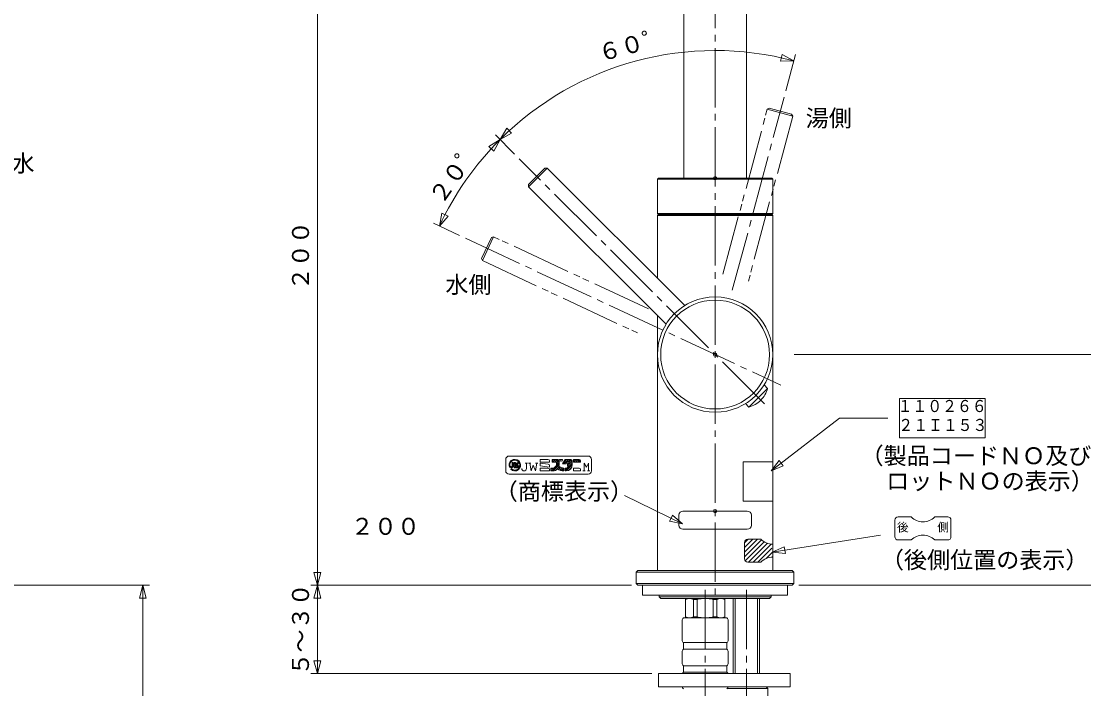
# Model space of a CAD drawing. Units: millimetres, scale not verified. Extents: x -373 to 395, y -278 to 275.
# Drawn here: x -95.3 to 227, y -143.5 to 59.1 of the extents above; entities that cross this region are included whole.
import ezdxf
from ezdxf.enums import TextEntityAlignment as Align

# ---------------------------------------------------------------- set-up
doc = ezdxf.new("R2010")
doc.units = ezdxf.units.MM
doc.header["$LTSCALE"] = 2
doc.header["$PDMODE"] = 32
doc.header["$PDSIZE"] = 1
doc.linetypes.add('USER2', pattern=[12, 9, -1, 1, -1])
doc.linetypes.add('USER4', pattern=[13.5, 9, -1, 1, -0.5, 1, -1])
for name, color, linetype, lineweight in [('0-2_2', 7, 'Continuous', 18), ('0-3_3', 7, 'Continuous', 18), ('0-4_4', 7, 'Continuous', 18)]:
    doc.layers.add(name, color=color, linetype=linetype, lineweight=lineweight)
doc.styles.add('ＭＳ ゴシック', font='')
doc.styles.get('ＭＳ ゴシック').set_extended_font_data('MS Gothic')

# ---------------------------------------------------------------- blocks, each defined once
blk = doc.blocks.new('D0')
at = {"layer": '0-3_3'}
for p, q in [((139.163, -42.065), (250.27, -42.065)), ((248.27, -42.065), (249.306, -45.929)), ((247.235, -45.929), (249.306, -45.929)), ((248.27, -112.065), (247.235, -108.202)), ((249.306, -108.202), (247.235, -108.202)), ((248.27, -112.065), (249.306, -108.202)), ((140.56, -112.065), (250.27, -112.065))]:
    blk.add_line(p, q, dxfattribs=at)
blk.add_lwpolyline([(248.27, -112.065), (248.27, -42.065), (247.235, -45.929)], dxfattribs=at)
at = {"layer": '0-3_3', "style": 'ＭＳ ゴシック'}
blk.add_text('７０', height=5.132, rotation=90, dxfattribs=at).set_placement((247.27, -84.065), align=Align.BOTTOM_LEFT)
blk = doc.blocks.new('D3')
at = {"layer": '0-3_3'}
for p, q in [((89.76, -112.065), (-7.489, -112.065)), ((-5.489, -112.065), (-4.453, -115.929)), ((-6.524, -115.929), (-4.453, -115.929)), ((-5.489, -138.877), (-6.524, -135.013)), ((-4.453, -135.013), (-6.524, -135.013)), ((-5.489, -138.877), (-4.453, -135.013)), ((95.96, -138.877), (-7.489, -138.877))]:
    blk.add_line(p, q, dxfattribs=at)
blk.add_lwpolyline([(-5.489, -138.877), (-5.489, -112.065), (-6.524, -115.929)], dxfattribs=at)
blk = doc.blocks.new('D4')
at = {"layer": '0-3_3'}
for p, q in [((-178.364, -112.065), (-56.393, -112.065)), ((-58.393, -112.065), (-57.357, -115.929)), ((-59.428, -115.929), (-57.357, -115.929)), ((-58.393, -231.046), (-59.428, -227.182)), ((-57.357, -227.182), (-59.428, -227.182)), ((-58.393, -231.046), (-57.357, -227.182)), ((-144.264, -231.046), (-56.393, -231.046))]:
    blk.add_line(p, q, dxfattribs=at)
blk.add_lwpolyline([(-58.393, -231.046), (-58.393, -112.065), (-59.428, -115.929)], dxfattribs=at)
blk = doc.blocks.new('D6')
at = {"layer": '0-3_3'}
for p, q in [((82.16, 167.46), (270.34, 167.46)), ((268.34, 167.46), (269.375, 163.596)), ((267.304, 163.596), (269.375, 163.596)), ((268.34, -112.065), (267.304, -108.202)), ((269.375, -108.202), (267.304, -108.202)), ((268.34, -112.065), (269.375, -108.202)), ((140.56, -112.065), (270.34, -112.065))]:
    blk.add_line(p, q, dxfattribs=at)
blk.add_lwpolyline([(268.34, -112.065), (268.34, 167.46), (267.304, 163.596)], dxfattribs=at)
at = {"layer": '0-3_3', "style": 'ＭＳ ゴシック'}
blk.add_text('（２８０）', height=5.132, rotation=90, dxfattribs=at).set_placement((267.34, 10.197), align=Align.BOTTOM_LEFT)
blk = doc.blocks.new('D7')
at = {"layer": '0-3_3'}
for p, q in [((-73.84, 87.935), (-3.489, 87.935)), ((-5.489, 87.935), (-4.453, 84.071)), ((-6.524, 84.071), (-4.453, 84.071)), ((-5.489, -112.065), (-6.524, -108.202)), ((-4.453, -108.202), (-6.524, -108.202)), ((-5.489, -112.065), (-4.453, -108.202)), ((89.76, -112.065), (-7.489, -112.065))]:
    blk.add_line(p, q, dxfattribs=at)
blk.add_lwpolyline([(-5.489, -112.065), (-5.489, 87.935), (-6.524, 84.071)], dxfattribs=at)
at = {"layer": '0-3_3', "style": 'ＭＳ ゴシック'}
blk.add_text('２００', height=5.132, rotation=90, dxfattribs=at).set_placement((-6.489, -22.565), align=Align.BOTTOM_LEFT)
blk = doc.blocks.new('D10')
at = {"layer": '0-3_3'}
for p, q in [((49.923, 23.172), (46.501, 21.1)), ((49.923, 23.172), (47.996, 19.667)), ((54.323, 18.772), (48.509, 24.586)), ((46.501, 21.1), (47.996, 19.667)), ((31.545, -3.075), (32.322, 0.849)), ((34.179, -0.065), (32.322, 0.849)), ((37.675, -5.933), (29.732, -2.229)), ((31.545, -3.075), (34.179, -0.065))]:
    blk.add_line(p, q, dxfattribs=at)
blk.add_arc((115.16, -42.065), 92.26, 135, 155, dxfattribs=at)
at = {"layer": '0-3_3', "style": 'ＭＳ ゴシック'}
blk.add_text('２０゜', height=5.132, rotation=55, dxfattribs=at).set_placement((33.563, 2.252), align=Align.BOTTOM_LEFT)
blk = doc.blocks.new('D11')
at = {"layer": '0-3_3'}
for p, q in [((135.534, 48.978), (135.04, 46.967)), ((139.039, 47.051), (135.534, 48.978)), ((136.602, 37.955), (139.556, 48.983)), ((139.039, 47.051), (135.04, 46.967)), ((49.923, 23.172), (51.995, 26.594)), ((53.428, 25.099), (51.995, 26.594)), ((54.323, 18.772), (48.509, 24.586)), ((49.923, 23.172), (53.428, 25.099))]:
    blk.add_line(p, q, dxfattribs=at)
blk.add_arc((115.16, -42.065), 92.26, 75, 135, dxfattribs=at)
at = {"layer": '0-3_3', "style": 'ＭＳ ゴシック'}
blk.add_text('６０゜', height=5.132, rotation=15, dxfattribs=at).set_placement((80.881, 45.299), align=Align.BOTTOM_LEFT)

msp = doc.modelspace()

# ---------------------------------------------------------------- linework, layer by layer
at = {"layer": '0-2_2'}
for p, q in [((105.635, 122.935), (105.635, 11.435)), ((124.685, 122.935), (124.685, 11.435)), ((61.067, 12.028), (63.541, 14.503)), ((64.249, 14.503), (61.42, 11.675)), ((64.249, 14.503), (63.541, 14.503)), ((105.942, -27.19), (64.249, 14.503)), ((58.592, 9.554), (61.067, 12.028)), ((61.42, 11.675), (58.592, 8.846)), ((97.96, 11.435), (97.66, 11.135)), ((97.66, 11.135), (97.66, 0.735)), ((132.66, 11.135), (97.66, 11.135)), ((97.96, 11.435), (132.36, 11.435)), ((132.36, 11.435), (132.66, 11.135)), ((58.592, 9.554), (58.592, 8.846)), ((58.592, 8.846), (100.285, -32.847)), ((97.66, 0.735), (97.96, 0.435)), ((132.66, 0.735), (97.66, 0.735)), ((97.96, 0.435), (97.66, 0.135)), ((132.66, 0.135), (97.66, 0.135)), ((97.66, -18.908), (97.66, 0.135)), ((97.96, 0.435), (132.36, 0.435)), ((132.66, 0.135), (132.36, 0.435)), ((132.66, 0.135), (132.66, -107.565)), ((97.66, -107.565), (97.66, -30.222)), ((131.07, -52.318), (130.035, -51.284)), ((131.07, -52.318), (125.413, -57.975)), ((125.413, -57.975), (124.379, -56.94)), ((91.76, -107.565), (91.26, -108.065)), ((91.26, -111.565), (91.26, -108.065)), ((139.06, -108.065), (91.26, -108.065)), ((91.76, -107.565), (138.56, -107.565)), ((138.56, -107.565), (139.06, -108.065)), ((139.06, -111.565), (139.06, -108.065)), ((91.76, -112.065), (91.26, -111.565)), ((91.26, -111.565), (139.06, -111.565)), ((138.56, -112.065), (91.76, -112.065)), ((93.16, -115.065), (93.16, -112.065)), ((137.16, -115.065), (137.16, -112.065)), ((138.56, -112.065), (139.06, -111.565)), ((137.16, -115.065), (93.16, -115.065)), ((98.16, -115.565), (98.16, -115.065)), ((98.16, -115.565), (98.66, -116.065)), ((132.16, -115.565), (98.16, -115.565)), ((132.16, -115.565), (131.66, -116.065)), ((132.16, -115.565), (132.16, -115.065)), ((131.66, -116.065), (98.66, -116.065)), ((106.16, -116.354), (106.66, -116.065)), ((106.16, -121.677), (106.16, -116.354)), ((106.198, -116.354), (106.16, -116.354)), ((106.198, -116.354), (106.198, -121.677)), ((117.66, -116.065), (106.66, -116.065)), ((108.596, -116.354), (109.762, -116.354)), ((108.596, -116.354), (108.596, -121.677)), ((109.762, -116.354), (109.762, -121.677)), ((114.558, -116.354), (114.558, -121.677)), ((115.724, -116.354), (114.558, -116.354)), ((115.724, -116.354), (115.724, -121.677)), ((117.66, -116.065), (118.16, -116.354)), ((118.122, -116.354), (118.122, -121.677)), ((118.122, -116.354), (118.16, -116.354)), ((118.16, -121.677), (118.16, -116.354)), ((120.66, -138.877), (120.66, -116.065)), ((121.285, -138.877), (121.285, -116.065)), ((128.035, -138.877), (128.035, -116.065)), ((128.66, -138.877), (128.66, -116.065)), ((105.56, -121.965), (118.76, -121.965)), ((106.16, -121.677), (106.66, -121.965)), ((106.198, -121.677), (106.16, -121.677)), ((106.66, -121.965), (117.66, -121.965)), ((108.596, -121.677), (109.762, -121.677)), ((115.724, -121.677), (114.558, -121.677)), ((117.66, -121.965), (118.16, -121.677)), ((118.16, -121.677), (118.122, -121.677)), ((105.16, -128.665), (105.16, -122.765)), ((119.16, -128.665), (119.16, -122.765)), ((105.56, -129.465), (112.16, -129.465)), ((105.56, -131.465), (105.56, -129.465)), ((105.56, -131.465), (112.16, -131.465)), ((118.76, -131.465), (112.16, -131.465)), ((105.16, -135.665), (105.16, -132.265)), ((119.16, -135.665), (119.16, -132.265)), ((105.56, -136.465), (112.16, -136.465)), ((105.56, -138.465), (105.56, -136.465)), ((105.56, -138.465), (112.16, -138.465)), ((118.76, -138.465), (112.16, -138.465)), ((97.96, -138.877), (97.96, -142.877)), ((97.96, -138.877), (137.96, -138.877)), ((137.96, -142.877), (137.96, -138.877)), ((97.96, -142.877), (137.96, -142.877)), ((118.66, -142.877), (130.66, -142.877)), ((131.16, -147.877), (131.16, -143.377))]:
    msp.add_line(p, q, dxfattribs=at)
at = {"layer": '0-2_2', "linetype": 'USER2'}
for p, q in [((115.16, 122.935), (115.16, -116.065)), ((120.384, -22.568), (136.084, 36.023)), ((130.094, -56.999), (55.737, 17.358)), ((39.488, -6.779), (135.102, -51.364)), ((112.16, -113.456), (112.16, -189.014)), ((124.66, -113.456), (124.66, -215.334))]:
    msp.add_line(p, q, dxfattribs=at)
at = {"layer": '0-2_2', "linetype": 'USER4'}
for p, q in [((117.546, -17.705), (130.967, 32.38)), ((130.967, 32.38), (131.579, 32.734)), ((138.694, 30.31), (130.967, 32.38)), ((138.341, 30.922), (131.579, 32.734)), ((138.694, 30.31), (125.274, -19.775)), ((138.341, 30.922), (138.694, 30.31)), ((44.59, -13.571), (47.971, -6.321)), ((47.971, -6.321), (47.307, -6.563)), ((94.965, -28.235), (47.971, -6.321)), ((44.348, -12.907), (47.307, -6.563)), ((44.348, -12.907), (44.59, -13.571)), ((44.59, -13.571), (91.584, -35.485))]:
    msp.add_line(p, q, dxfattribs=at)
at = {"layer": '0-2_2'}
for points in [[(132.66, 11.135), (132.66, 0.735), (132.36, 0.435)], [(118.76, -131.465), (118.76, -129.465), (112.16, -129.465)], [(118.76, -138.465), (118.76, -136.465), (112.16, -136.465)], [(130.66, -142.877), (131.16, -143.377), (118.863, -143.377)]]:
    msp.add_lwpolyline(points, dxfattribs=at)
for radius in [17.5, 16.5]:
    msp.add_circle((115.16, -42.065), radius, dxfattribs=at)
for centre, radius, start, end in [((123.343, -50.248), 8, 315, 345), ((123.343, -50.248), 8, 285, 315), ((107.397, -118.699), 2.634, 62.92493, 117.07507), ((112.16, -126.169), 10.104, 90, 103.72913), ((112.16, -126.169), 10.104, 76.27087, 90), ((116.923, -118.699), 2.634, 62.92493, 117.07507), ((106.16, -122.765), 1, 126.8699, 180), ((107.397, -119.331), 2.634, 242.92493, 297.07507), ((112.16, -111.862), 10.104, 256.27087, 270), ((112.16, -111.862), 10.104, 270, 283.72913), ((116.923, -119.331), 2.634, 242.92493, 297.07507), ((118.16, -122.765), 1, 0, 53.1301), ((106.16, -128.665), 1, 180, 233.1301), ((118.16, -128.665), 1, 306.8699, 360), ((106.16, -132.265), 1, 126.8699, 180), ((118.16, -132.265), 1, 0, 53.1301), ((106.16, -135.665), 1, 180, 233.1301), ((106.16, -139.265), 1, 126.8699, 157.15838), ((118.16, -135.665), 1, 306.8699, 360), ((118.16, -139.265), 1, 22.84162, 53.1301), ((106.16, -142.665), 1, 192.22873, 233.1301), ((118.16, -142.665), 1, 306.8699, 347.77127)]:
    msp.add_arc(centre, radius, start, end, dxfattribs=at)
for p in [(115.16, 11.435), (115.16, -42.065)]:
    msp.add_point(p, dxfattribs=at)
at = {"layer": '0-3_3'}
msp.add_point((115.16, -89.565), dxfattribs=at)
at = {"layer": '0-4_4'}
for p, q in [((171.052, -55.345), (171.052, -67.345)), ((171.052, -55.345), (197.052, -55.345)), ((197.052, -55.345), (197.052, -67.345)), ((171.052, -67.345), (197.052, -67.345)), ((51.656, -77.36), (51.656, -73.859)), ((52.656, -72.859), (76.657, -72.859)), ((53.619, -74.331), (54.056, -73.895)), ((54.409, -74.107), (54.641, -73.875)), ((54.894, -74.188), (55.085, -73.997)), ((62.106, -73.859), (64.469, -73.859)), ((62.106, -74.734), (62.106, -73.859)), ((65.781, -73.859), (67.444, -73.859)), ((66.184, -73.859), (65.781, -74.262)), ((66.75, -73.859), (65.875, -74.734)), ((67.316, -73.859), (66.441, -74.734)), ((67.006, -74.734), (67.753, -73.988)), ((69.719, -73.859), (68.911, -75.259)), ((69.169, -74.813), (70.122, -73.859)), ((69.288, -75.259), (70.688, -73.859)), ((69.719, -73.859), (71.382, -73.859)), ((70.378, -74.734), (71.253, -73.859)), ((70.944, -74.734), (71.691, -73.988)), ((72.257, -73.859), (73.919, -73.859)), ((72.257, -74.734), (72.257, -73.859)), ((72.66, -73.859), (72.257, -74.262)), ((73.225, -73.859), (72.35, -74.734)), ((73.791, -73.859), (72.916, -74.734)), ((73.482, -74.734), (74.229, -73.988)), ((77.657, -77.36), (77.657, -73.859)), ((52.672, -75.844), (52.904, -75.612)), ((52.692, -75.259), (53.128, -74.823)), ((52.853, -76.229), (53.042, -76.04)), ((52.919, -75.838), (52.921, -75.837)), ((53.342, -76.674), (53.169, -76.847)), ((53.24, -76.408), (53.916, -75.732)), ((53.272, -76.942), (53.445, -76.768)), ((53.601, -75.774), (53.601, -74.822)), ((53.601, -74.915), (53.694, -74.822)), ((53.601, -75.481), (53.916, -75.166)), ((53.611, -77.168), (53.793, -76.986)), ((54.027, -77.318), (54.237, -77.108)), ((54.231, -76.397), (54.231, -74.822)), ((54.581, -74.822), (54.231, -74.822)), ((54.581, -76.397), (54.231, -76.397)), ((54.558, -77.353), (54.863, -77.048)), ((54.581, -74.822), (54.581, -76.397)), ((54.844, -76.397), (54.844, -76.117)), ((55.071, -76.117), (54.844, -76.117)), ((54.844, -76.246), (54.973, -76.117)), ((54.844, -76.397), (55.124, -76.397)), ((54.885, -75.073), (55.095, -74.864)), ((55.175, -75.35), (54.964, -75.561)), ((54.983, -75.58), (55.202, -75.784)), ((55.215, -75.405), (55.434, -75.609)), ((55.246, -75.844), (55.457, -75.633)), ((55.27, -74.378), (55.446, -74.202)), ((55.281, -74.822), (55.491, -74.822)), ((55.29, -76.365), (55.547, -76.108)), ((55.334, -75.102), (55.491, -75.102)), ((55.491, -75.033), (55.422, -75.102)), ((55.491, -75.102), (55.491, -74.822)), ((55.503, -76.973), (55.77, -76.706)), ((55.565, -74.648), (55.739, -74.475)), ((55.782, -74.997), (55.965, -74.814)), ((55.844, -76.066), (56.15, -75.761)), ((55.904, -75.44), (56.115, -75.23)), ((58.256, -75.026), (57.556, -75.026)), ((57.906, -75.026), (57.906, -76.66)), ((59.306, -75.026), (58.606, -75.026)), ((60.645, -77.36), (60.006, -75.605)), ((61.056, -75.026), (60.645, -77.36)), ((60.706, -75.026), (61.406, -75.026)), ((62.106, -74.734), (64.906, -74.734)), ((64.53, -75.312), (62.106, -74.971)), ((62.106, -75.855), (62.106, -74.971)), ((62.106, -75.855), (64.906, -76.248)), ((62.106, -76.485), (64.469, -76.485)), ((62.106, -77.36), (62.106, -76.485)), ((64.906, -74.734), (64.906, -74.297)), ((64.906, -76.248), (64.906, -75.745)), ((64.906, -77.36), (64.906, -76.922)), ((65.344, -76.485), (65.956, -76.485)), ((65.344, -76.485), (65.344, -77.36)), ((65.344, -76.963), (65.822, -76.485)), ((65.513, -77.36), (66.646, -76.227)), ((66.083, -77.355), (67.877, -75.561)), ((66.749, -76.124), (67.882, -74.991)), ((66.88, -77.123), (67.938, -76.065)), ((67.006, -75.3), (67.882, -74.425)), ((67.006, -74.734), (67.006, -75.434)), ((67.646, -76.923), (68.29, -76.279)), ((67.882, -74.297), (67.882, -75.434)), ((68.019, -77.117), (68.707, -76.428)), ((68.439, -77.262), (69.215, -76.486)), ((68.911, -75.259), (69.921, -75.259)), ((68.919, -77.348), (69.282, -76.985)), ((69.282, -76.485), (69.282, -77.36)), ((69.719, -77.091), (70.583, -76.227)), ((69.719, -76.485), (69.894, -76.485)), ((69.719, -76.485), (69.719, -77.36)), ((69.719, -76.525), (69.76, -76.485)), ((69.853, -75.259), (70.014, -75.099)), ((70.224, -74.734), (69.921, -75.259)), ((70.02, -77.355), (71.815, -75.561)), ((70.224, -74.734), (70.944, -74.734)), ((70.419, -75.825), (71.819, -74.425)), ((70.419, -75.084), (70.944, -75.084)), ((70.419, -75.96), (70.419, -75.084)), ((70.419, -75.259), (70.594, -75.084)), ((70.419, -75.96), (70.803, -75.96)), ((70.686, -76.124), (71.819, -74.991)), ((70.818, -77.123), (71.583, -76.358)), ((70.944, -74.734), (70.944, -75.084)), ((71.819, -74.297), (71.819, -75.434)), ((72.257, -74.734), (74.357, -74.734)), ((72.257, -76.485), (73.919, -76.485)), ((72.257, -77.36), (72.257, -76.485)), ((74.047, -74.734), (74.357, -74.425)), ((74.357, -74.734), (74.357, -74.297)), ((74.357, -76.922), (74.357, -77.36)), ((75.407, -77.36), (75.407, -75.026)), ((75.407, -75.026), (76.107, -76.239)), ((76.807, -75.026), (76.107, -76.239)), ((76.807, -77.36), (76.807, -75.026)), ((123.661, -74.565), (132.66, -74.565)), ((123.661, -74.565), (123.661, -86.565)), ((52.656, -78.36), (76.657, -78.36)), ((62.106, -77.36), (64.906, -77.36)), ((65.344, -77.36), (65.956, -77.36)), ((69.102, -77.36), (69.282, -77.36)), ((69.719, -77.36), (69.894, -77.36)), ((72.257, -77.36), (74.357, -77.36)), ((75.057, -77.36), (75.757, -77.36)), ((76.457, -77.36), (77.157, -77.36)), ((105.255, -93.375), (87.7, -84.782)), ((123.661, -86.565), (132.66, -86.565)), ((105.41, -89.565), (124.91, -89.565)), ((104.16, -90.815), (104.16, -93.815)), ((126.16, -90.815), (126.16, -93.815)), ((169.702, -92.328), (169.702, -97.328)), ((170.702, -91.328), (174.632, -91.328)), ((181.773, -91.328), (185.702, -91.328)), ((186.702, -92.328), (186.702, -97.328)), ((105.41, -95.065), (124.91, -95.065)), ((128.06, -98.065), (124.066, -102.059)), ((126.646, -98.065), (124.066, -100.645)), ((125.232, -98.065), (124.066, -99.231)), ((129.241, -98.299), (124.066, -103.473)), ((124.066, -99.065), (124.066, -104.065)), ((130.061, -98.892), (124.276, -104.678)), ((125.066, -98.065), (128.995, -98.065)), ((131.041, -99.327), (125.303, -105.065)), ((132.064, -99.719), (126.717, -105.065)), ((132.492, -102.025), (165.284, -96.815)), ((170.702, -98.328), (174.632, -98.328)), ((181.773, -98.328), (185.702, -98.328)), ((132.36, -100.836), (128.131, -105.065)), ((132.565, -102.045), (130.673, -103.937)), ((125.066, -105.065), (128.995, -105.065)), ((132.658, -103.367), (132.458, -103.566))]:
    msp.add_line(p, q, dxfattribs=at)
for points in [[(132.125, -77.338), (152.854, -61.388), (167.565, -61.388)], [(65.781, -73.859), (65.781, -74.734), (67.006, -74.734)], [(53.916, -75.774), (53.916, -74.822), (53.601, -74.822)], [(58.956, -75.026), (59.368, -77.36), (60.006, -75.605)]]:
    msp.add_lwpolyline(points, dxfattribs=at)
for points in [[(135.187, -74.982), (134.556, -74.162), (132.125, -77.338), (135.819, -75.803)], [(101.784, -91.676), (101.329, -92.606), (105.255, -93.375), (102.24, -90.746)], [(136.308, -101.419), (136.146, -100.396), (132.492, -102.025), (136.471, -102.441)]]:
    msp.add_lwpolyline(points, close=True, dxfattribs=at)
for centre in [(68.144, -74.122), (68.669, -74.122)]:
    msp.add_circle(centre, 0.263, dxfattribs=at)
for centre, radius, start, end in [((52.656, -73.859), 1, 90, 180), ((54.406, -75.609), 1.75, 225, 189.06683), ((54.406, -75.609), 1.505, 225, 188.7204), ((64.469, -74.297), 0.438, 0, 90), ((67.444, -74.297), 0.438, 0, 90), ((71.382, -74.297), 0.438, 0, 90), ((73.919, -74.297), 0.438, 0, 90), ((76.657, -73.859), 1, 0, 90), ((53.293, -75.774), 0.623, 190.22669, 0), ((53.258, -75.774), 0.343, 190.57359, 0), ((55.281, -75.259), 0.438, 90, 227.08229), ((55.071, -75.925), 0.193, 270, 47.08229), ((55.124, -75.942), 0.455, 270, 47.08229), ((55.334, -75.277), 0.175, 90, 227.08229), ((57.206, -76.66), 0.7, 180, 0), ((64.469, -76.922), 0.438, 0, 90), ((64.469, -75.745), 0.438, 0, 82), ((65.956, -75.434), 1.05, 270, 0), ((65.956, -75.434), 1.925, 270, 317.46118), ((69.199, -74.386), 2.975, 232.17344, 271.58204), ((65.956, -75.434), 1.925, 344.17338, 0), ((69.199, -74.386), 2.1, 228.52414, 272.24151), ((69.894, -75.434), 1.925, 270, 0), ((69.894, -75.434), 1.05, 270, 330), ((73.919, -76.922), 0.438, 0, 90), ((52.656, -77.36), 1, 180, 270), ((76.657, -77.36), 1, 270, 0), ((105.41, -90.815), 1.25, 90, 180), ((124.91, -90.815), 1.25, 0, 90), ((170.702, -92.328), 1, 90, 180), ((178.202, -87.828), 5, 224.427, 315.573), ((185.702, -92.328), 1, 0, 90), ((105.41, -93.815), 1.25, 180, 270), ((124.91, -93.815), 1.25, 270, 0), ((125.066, -99.065), 1, 90, 180), ((132.566, -94.565), 5, 224.427, 271.07914), ((170.702, -97.328), 1, 180, 270), ((178.202, -101.828), 5, 44.427, 135.573), ((185.702, -97.328), 1, 270, 0), ((125.066, -104.065), 1, 180, 270), ((132.566, -108.565), 5, 88.92179, 135.573)]:
    msp.add_arc(centre, radius, start, end, dxfattribs=at)
msp.add_point((54.406, -75.609), dxfattribs=at)

# ---------------------------------------------------------------- block references
at = {"layer": '0-3_3'}
for name in ['D6', 'D7', 'D11', 'D10', 'D0', 'D4', 'D3']:
    msp.add_blockref(name, (0, 0), dxfattribs=at)

# ---------------------------------------------------------------- texts
at = {"layer": '0-3_3', "style": 'ＭＳ ゴシック'}
for s, p in [('湯側', (142.637, 25.563)), ('吐水', (-105.254, 11.853)), ('水側', (33.323, -24.946)), ('２００', (4.66, -98.287))]:
    msp.add_text(s, height=5.132, dxfattribs=at).set_placement(p, align=Align.BOTTOM_LEFT)
msp.add_text('５～３０', height=5.132, rotation=90, dxfattribs=at).set_placement((-6.489, -139.471), align=Align.BOTTOM_LEFT)
at = {"layer": '0-4_4', "style": 'ＭＳ ゴシック', "width": 0.9}
for s, p in [('１１０２６６', (170.526, -60.601)), ('２１Ｉ１５３', (170.752, -66.355))]:
    msp.add_text(s, height=3.666, dxfattribs=at).set_placement(p, align=Align.BOTTOM_LEFT)
at = {"layer": '0-4_4', "style": 'ＭＳ ゴシック'}
for s, height, p in [('（製品コードＮＯ及び', 5.132, (159.266, -76.873)), ('\u3000ロットＮＯの表示）', 5.132, (160.055, -84.562)), ('（商標表示）', 5.132, (48.314, -87.683)), ('後     側', 2.566, (170.35, -96.532)), ('（後側位置の表示）', 5.132, (165.434, -108.47))]:
    msp.add_text(s, height=height, dxfattribs=at).set_placement(p, align=Align.BOTTOM_LEFT)

doc.saveas('drawing.dxf')
